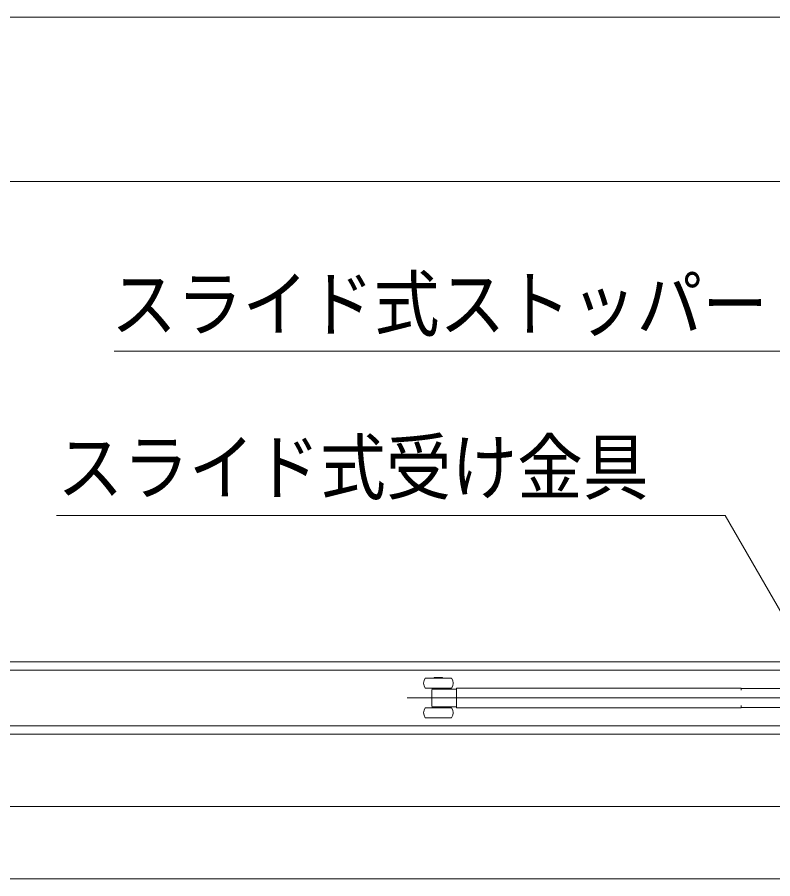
# Model space of a CAD drawing. Units: millimetres, scale not verified. Extents: x -6062 to 6062, y -3045 to 3045.
# Drawn here: x -3853 to -3394, y 1246 to 1770 of the extents above; entities that cross this region are included whole.
import ezdxf
from ezdxf.enums import TextEntityAlignment as Align

# ---------------------------------------------------------------- set-up
doc = ezdxf.new("R2010")
doc.units = ezdxf.units.MM
doc.header["$LTSCALE"] = 20
for name, color, linetype, lineweight in [('0-0_2寸法-1', 7, 'Continuous', 9), ('0-2_2寸法-3', 7, 'Continuous', 9), ('0-3_3一般', 7, 'Continuous', 9)]:
    doc.layers.add(name, color=color, linetype=linetype, lineweight=lineweight)
doc.styles.add('ＭＳ ゴシック', font='')
doc.styles.get('ＭＳ ゴシック').set_extended_font_data('MS Gothic')

# ---------------------------------------------------------------- blocks, each defined once
blk = doc.blocks.new('グループ-133')
at = {"layer": '0-3_3一般'}
for p, q in [((-52002, 27456.9), (-28638, 27456.9)), ((-36242, 27364.9), (-36242, 27356.9)), ((-36142, 27364.9), (-36242, 27364.9)), ((-36142, 27356.9), (-36142, 27364.9)), ((-36272, 27205.5), (-36272, 27205.3)), ((-36272, 27028.4), (-36272, 27205.3)), ((-36267, 27236.9), (-36267, 27222.9)), ((-36246.1, 27222.9), (-36192, 27222.9)), ((-36192, 27222.9), (-35972, 27222.9)), ((-36117, 27222.9), (-36117, 27236.9)), ((-35972, 27220.2), (-35972, 27236.9)), ((-35972, 27236.9), (-35952, 27236.9)), ((-35972, 27220.2), (-35972, 27202.9)), ((-35972, 27030.9), (-35972, 27202.9)), ((-32506, 27236.9), (-35952, 27236.9)), ((-32506, 27209.9), (-32506, 27236.9)), ((-32506, 27233.9), (-32486, 27233.9)), ((-32486, 27233.9), (-29806, 27233.9)), ((-28454, 27116.9), (-36574, 27116.9)), ((-36352, 26996.9), (-36032, 26996.9)), ((-36272, 27024.9), (-36272, 27025)), ((-36267, 27010.9), (-36267, 26996.9)), ((-36260.8, 27010.9), (-36267, 27010.9)), ((-36246.1, 27010.9), (-36260.8, 27010.9)), ((-36192, 27010.9), (-36246.1, 27010.9)), ((-35972, 27010.9), (-36192, 27010.9)), ((-36117, 26996.9), (-36117, 27010.9)), ((-35972, 27030.9), (-35972, 27013.6)), ((-35972, 26996.9), (-35972, 27013.6)), ((-35952, 26996.9), (-35972, 26996.9)), ((-35952, 26996.9), (-32506, 26996.9)), ((-32506, 26996.9), (-32506, 27023.9)), ((-36352, 26876.9), (-36032, 26876.9)), ((-28638, 26776.9), (-52002, 26776.9)), ((-75990, 26676.9), (19030, 26676.9)), ((-75990, 26676.9), (19030, 26676.9)), ((-75990, 25796.9), (19030, 25796.9)), ((-75990, 24916.9), (19030, 24916.9))]:
    blk.add_line(p, q, dxfattribs=at)
for points in [[(-75990, 26676.9), (-75990, 27556.9), (19030, 27556.9), (19030, 26676.9)], [(-36032, 27356.9), (-36077.2, 27356.9), (-36352, 27356.9)], [(-36032, 27236.9), (-36077.2, 27236.9), (-36352, 27236.9)], [(-36272, 27208.9), (-36272, 27209), (-36272, 27209), (-36272, 27209.1), (-36272, 27209.1), (-36272, 27209.2), (-36272, 27209.2), (-36272, 27209.2), (-36272, 27209.2), (-36272, 27209.2), (-36272, 27209.2), (-36272, 27209.2), (-36272, 27209.1), (-36272, 27209.1), (-36272, 27209), (-36272, 27208.9), (-36272, 27208.9), (-36272, 27208.8), (-36272, 27208.7), (-36272, 27208.5), (-36272, 27208.4), (-36272, 27208.3), (-36272, 27208.1), (-36272, 27208), (-36272, 27207.8), (-36272, 27207.7), (-36272, 27207.5), (-36272, 27207.4), (-36272, 27207.2), (-36272, 27207.1), (-36272, 27206.9), (-36272, 27206.7), (-36272, 27206.6), (-36272, 27206.4), (-36272, 27206.3), (-36272, 27206.1), (-36272, 27206), (-36272, 27205.8), (-36272, 27205.7), (-36272, 27205.5)], [(-36267, 27222.9), (-36260.8, 27222.9), (-36246.1, 27222.9)], [(-36272, 27028.4), (-36272, 27028.3), (-36272, 27028.1), (-36272, 27028), (-36272, 27027.8), (-36272, 27027.7), (-36272, 27027.5), (-36272, 27027.4), (-36272, 27027.2), (-36272, 27027.1), (-36272, 27026.9), (-36272, 27026.8), (-36272, 27026.6), (-36272, 27026.4), (-36272, 27026.3), (-36272, 27026.1), (-36272, 27026), (-36272, 27025.8), (-36272, 27025.7), (-36272, 27025.5), (-36272, 27025.4), (-36272, 27025.3), (-36272, 27025.2), (-36272, 27025.1), (-36272, 27025), (-36272, 27024.9), (-36272, 27024.8), (-36272, 27024.8), (-36272, 27024.7), (-36272, 27024.7), (-36272, 27024.7), (-36272, 27024.6), (-36272, 27024.6), (-36272, 27024.6), (-36272, 27024.7), (-36272, 27024.7), (-36272, 27024.7), (-36272, 27024.8), (-36272, 27024.8), (-36272, 27024.9)], [(-29786, 27023.9), (-29786, 26999.9), (-29806, 26999.9), (-32486, 26999.9), (-32506, 26999.9)], [(-75990, 24916.9), (-75990, 25796.9), (19030, 25796.9), (19030, 24916.9)]]:
    blk.add_lwpolyline(points, dxfattribs=at)
for centre, radius, start, end in [((-36272, 27296.9), 100, 143.1301, 216.8699), ((-36112, 27296.9), 100, 323.1301, 36.8699), ((-36252, 27209.6), 20, 137.45665, 180.25028), ((-36272, 26936.9), 100, 143.1301, 216.8699), ((-36252, 27024.2), 20, 179.75095, 224.06049), ((-36112, 26936.9), 100, 323.1301, 36.8699)]:
    blk.add_arc(centre, radius, start, end, dxfattribs=at)
blk = doc.blocks.new('グループ-134')
at = {"layer": '0-3_3一般'}
blk.add_blockref('グループ-133', (0, 0), dxfattribs=at)

msp = doc.modelspace()

# ---------------------------------------------------------------- linework, layer by layer
at = {"layer": '0-0_2寸法-1'}
for p, q in [((-5574.79, 1770), (-848.21, 1770)), ((-4374.79, 1670), (-848.21, 1670))]:
    msp.add_line(p, q, dxfattribs=at)
at = {"layer": '0-2_2寸法-3'}
for points in [[(-3253.2, 1355.76), (-3375.07, 1566.84), (-3794.3, 1566.84)], [(-3358.5, 1355.84), (-3422.59, 1466.84), (-3829.47, 1466.84)]]:
    msp.add_lwpolyline(points, dxfattribs=at)

# ---------------------------------------------------------------- block references
at = {"layer": '0-3_3一般', "xscale": 0.05, "yscale": 0.05}
msp.add_blockref('グループ-134', (-1787.5, 0), dxfattribs=at)

# ---------------------------------------------------------------- texts
at = {"layer": '0-2_2寸法-3', "style": 'ＭＳ ゴシック', "width": 0.9}
for s, p in [('スライド式ストッパー', (-3796.23, 1569.61)), ('スライド式受け金具', (-3828.89, 1470.19))]:
    msp.add_text(s, height=32.55, dxfattribs=at).set_placement(p, align=Align.BOTTOM_LEFT)

doc.saveas('drawing.dxf')
